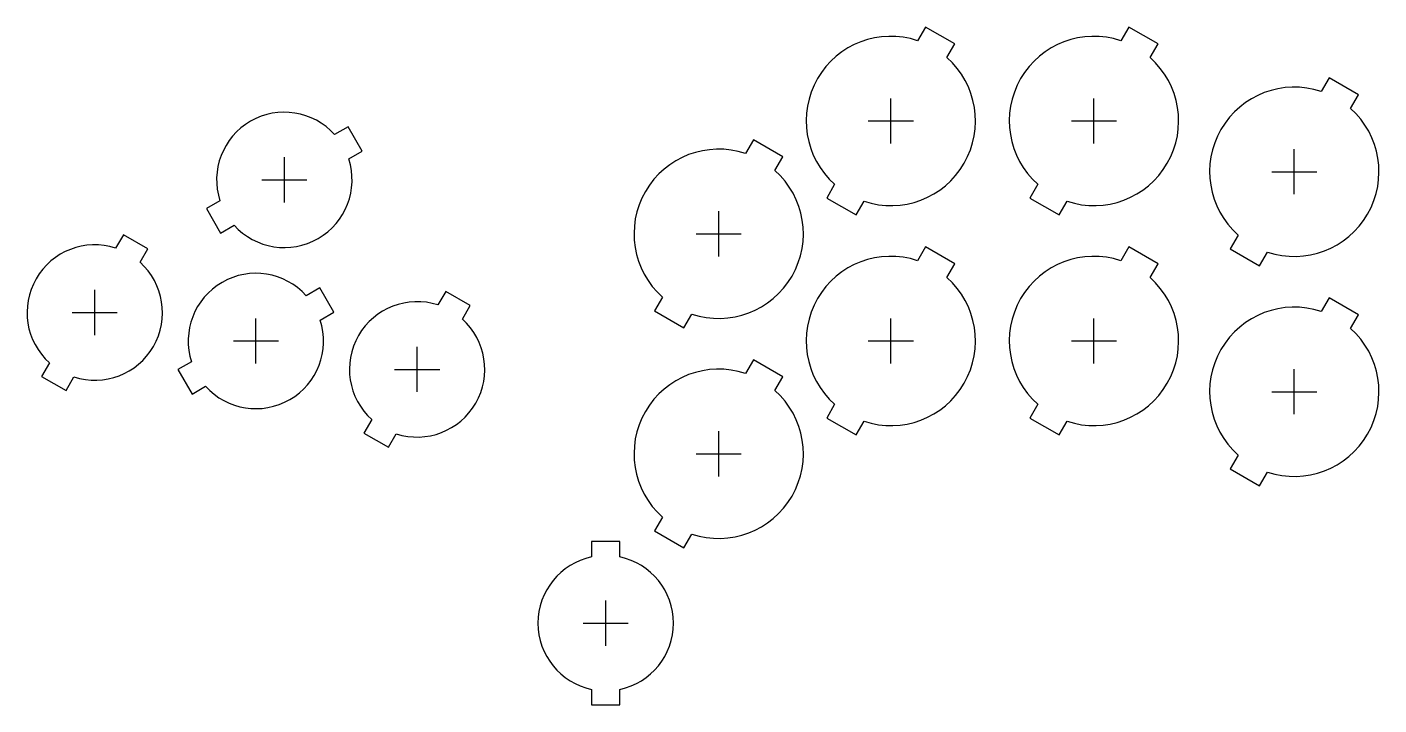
# Model space of a CAD drawing. Header units: millimetres. Extents: x -41 to 199, y -65 to 56.
import ezdxf

# ---------------------------------------------------------------- set-up
doc = ezdxf.new("R2010")
doc.units = ezdxf.units.MM
for name, color, linetype in [('BUTTONS_24', 1, 'Continuous'), ('BUTTONS_30', 5, 'Continuous'), ('REFERENCE', 8, 'Continuous')]:
    doc.layers.add(name, color=color, linetype=linetype)

msp = doc.modelspace()

# ---------------------------------------------------------------- linework, layer by layer
at = {"layer": 'BUTTONS_24'}
for points in [[(13.95, 36.59, 0.809427), (-6.38, 24.86), (-8.77, 23.47), (-6.27, 19.14), (-3.88, 20.53, 0.809427), (16.45, 32.26), (18.84, 33.64), (16.34, 37.97)], [(-24.86, 16.45, 0.809427), (-36.59, -3.88), (-37.97, -6.27), (-33.64, -8.77), (-32.26, -6.38, 0.809427), (-20.53, 13.95), (-19.14, 16.34), (-23.47, 18.84)], [(8.91, 8.03, 0.809427), (-11.41, -3.7), (-13.81, -5.08), (-11.31, -9.42), (-8.91, -8.03, 0.809427), (11.41, 3.7), (13.81, 5.08), (11.31, 9.42)], [(32.26, 6.38, 0.809427), (20.53, -13.95), (19.14, -16.34), (23.47, -18.84), (24.86, -16.45, 0.809427), (36.59, 3.88), (37.97, 6.27), (33.64, 8.77)], [(59.48, -38.29, 0.809427), (59.48, -61.77), (59.48, -64.53), (64.48, -64.53), (64.48, -61.77, 0.809427), (64.48, -38.29), (64.48, -35.53), (59.48, -35.53)]]:
    msp.add_lwpolyline(points, format="xyb", close=True, dxfattribs=at)
at = {"layer": 'BUTTONS_30'}
for points in [[(117.25, 53.23, 0.816497), (102.55, 27.77), (101.15, 25.34), (106.35, 22.34), (107.75, 24.77, 0.816497), (122.45, 50.23), (123.85, 52.66), (118.65, 55.66)], [(153.25, 53.23, 0.816497), (138.55, 27.77), (137.15, 25.34), (142.35, 22.34), (143.75, 24.77, 0.816497), (158.45, 50.23), (159.85, 52.66), (154.65, 55.66)], [(188.75, 44.23, 0.816497), (174.05, 18.77), (172.65, 16.34), (177.85, 13.34), (179.25, 15.77, 0.816497), (193.95, 41.23), (195.35, 43.66), (190.15, 46.66)], [(86.75, 33.23, 0.816497), (72.05, 7.77), (70.65, 5.34), (75.85, 2.34), (77.25, 4.77, 0.816497), (91.95, 30.23), (93.35, 32.66), (88.15, 35.66)], [(117.25, 14.23, 0.816497), (102.55, -11.23), (101.15, -13.66), (106.35, -16.66), (107.75, -14.23, 0.816497), (122.45, 11.23), (123.85, 13.66), (118.65, 16.66)], [(153.25, 14.23, 0.816497), (138.55, -11.23), (137.15, -13.66), (142.35, -16.66), (143.75, -14.23, 0.816497), (158.45, 11.23), (159.85, 13.66), (154.65, 16.66)], [(188.75, 5.23, 0.816497), (174.05, -20.23), (172.65, -22.66), (177.85, -25.66), (179.25, -23.23, 0.816497), (193.95, 2.23), (195.35, 4.66), (190.15, 7.66)], [(86.75, -5.77, 0.816497), (72.05, -31.23), (70.65, -33.66), (75.85, -36.66), (77.25, -34.23, 0.816497), (91.95, -8.77), (93.35, -6.34), (88.15, -3.34)]]:
    msp.add_lwpolyline(points, format="xyb", close=True, dxfattribs=at)
at = {"layer": 'REFERENCE'}
for p, q in [((112.5, 35), (112.5, 43)), ((148.5, 35), (148.5, 43)), ((108.5, 39), (116.5, 39)), ((144.5, 39), (152.5, 39)), ((184, 26), (184, 34)), ((5.04, 24.56), (5.04, 32.56)), ((180, 30), (188, 30)), ((1.04, 28.56), (9.04, 28.56)), ((82, 15), (82, 23)), ((78, 19), (86, 19)), ((-28.56, 1.04), (-28.56, 9.04)), ((-32.56, 5.04), (-24.56, 5.04)), ((0, -4), (0, 4)), ((112.5, -4), (112.5, 4)), ((148.5, -4), (148.5, 4)), ((-4, 0), (4, 0)), ((108.5, 0), (116.5, 0)), ((144.5, 0), (152.5, 0)), ((28.56, -9.04), (28.56, -1.04)), ((24.56, -5.04), (32.56, -5.04)), ((184, -13), (184, -5)), ((180, -9), (188, -9)), ((82, -24), (82, -16)), ((78, -20), (86, -20)), ((61.98, -54.03), (61.98, -46.03)), ((57.98, -50.03), (65.98, -50.03))]:
    msp.add_line(p, q, dxfattribs=at)

doc.saveas('drawing.dxf')
